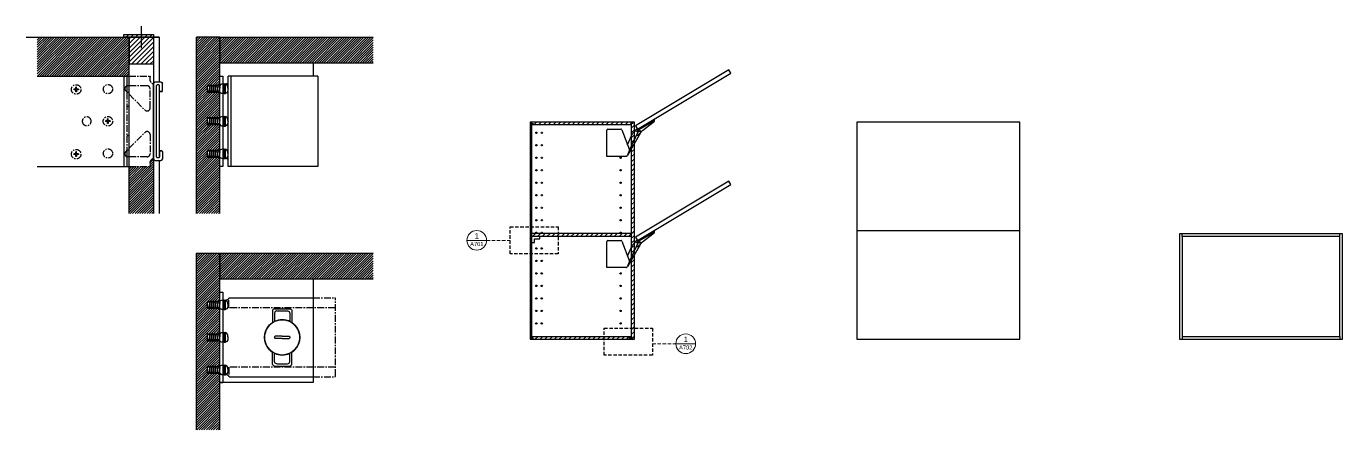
# Model space of a CAD drawing. Header units: millimetres. Extents: x -566 to 5878, y -1053 to 3177.
# Drawn here: x -566.2 to -81.8, y 243.6 to 392.2 of the extents above; entities that cross this region are included whole.
import ezdxf
from ezdxf.enums import TextEntityAlignment as Align

# ---------------------------------------------------------------- set-up
doc = ezdxf.new("R2010")
doc.units = ezdxf.units.MM
doc.header["$MEASUREMENT"] = 0
for name, pattern in [('ACAD_ISO02W100', [15, 12, -3]), ('CENTERX2', [4, 2.5, -0.5, 0.5, -0.5]), ('DASHED2', [0.375, 0.25, -0.125])]:
    doc.linetypes.add(name, pattern=pattern)
doc.layers.add('A-ANNO-SYMB', color=3, linetype='Continuous', lineweight=18)
doc.layers.add('QUOTE', color=3, linetype='Continuous')
doc.styles.get("Standard").update_dxf_attribs({"font": 'Arial.ttf'})
pattern_1 = [(45, (-319.64076, -457.33736), (-0.44194174, 0.44194174), [])]

# ---------------------------------------------------------------- blocks, each defined once
blk = doc.blocks.new('mecc1')
for p, q in [((39.58, 324.42), (39.58, 330.26)), ((39.8, 330.49), (42.72, 330.49)), ((42.93, 330.34), (44.57, 325.85)), ((44.57, 325.77), (44.11, 324.57)), ((43.9, 324.42), (39.58, 324.42))]:
    blk.add_line(p, q)
for centre, radius, start, end in [((39.8, 330.26), 0.223, 90, 180), ((42.72, 330.26), 0.223, 20.0419, 90), ((44.46, 325.81), 0.111, 339.2869, 20.0419), ((43.9, 324.65), 0.223, 270, 339.2869)]:
    blk.add_arc(centre, radius, start, end)
blk = doc.blocks.new('anta')
blk.add_lwpolyline([(92.24, 357.47), (91.47, 358.76), (57.19, 338.14), (57.96, 336.86)], close=True)

msp = doc.modelspace()

# ---------------------------------------------------------------- hatches: boundary and pattern name
h = msp.add_hatch()
h.set_pattern_fill('ANSI31', color=256, scale=0.38, angle=180)
h.set_pattern_definition([(225, (8906.7766, -14136.3927), (0.85312433, -0.85312433), [])])
h.paths.add_polyline_path([(-519.4, 388.18), (-519.4, 378.18), (-528.4, 378.18), (-528.4, 388.18)])
h.paths.add_polyline_path([(-519.4, 389.18), (-519.4, 388.18), (-528.4, 388.18), (-530.4, 388.18), (-530.4, 389.18)])
at = {"linetype": 'ACAD_ISO02W100'}
h = msp.add_hatch(dxfattribs=at)
h.set_pattern_fill('ANSI31', color=256, scale=5)
h.set_pattern_definition(pattern_1)
h.paths.add_polyline_path([(-495.01, 388.18), (-438.59, 388.18), (-438.59, 378.64), (-495.01, 378.64)])
edge = h.paths.add_edge_path()
edge.add_line((-503.59, 388.18), (-495.01, 388.18))
edge.add_line((-495.01, 388.18), (-495.01, 378.64))
edge.add_line((-495.01, 378.64), (-495.01, 370.4))
edge.add_line((-495.01, 370.4), (-499.71, 370.4))
edge.add_line((-499.71, 370.4), (-499.71, 367.93))
edge.add_line((-499.71, 367.93), (-495.01, 367.97))
edge.add_spline(control_points=[(-493.92, 367.52), (-494.44, 367.56), (-495.01, 367.56), (-495.01, 367.97)], knot_values=[0.000042, 0.000042, 0.000042, 0.000042, 0.246236, 0.246236, 0.246236, 0.246236], degree=3, periodic=0)
edge.add_line((-495.01, 367.97), (-495.01, 358.4))
edge.add_line((-495.01, 358.4), (-499.71, 358.4))
edge.add_line((-499.71, 358.4), (-499.71, 355.93))
edge.add_line((-499.71, 355.93), (-495.01, 355.97))
edge.add_spline(control_points=[(-493.92, 355.52), (-494.44, 355.56), (-495.01, 355.56), (-495.01, 355.97)], knot_values=[0.000042, 0.000042, 0.000042, 0.000042, 0.246236, 0.246236, 0.246236, 0.246236], degree=3, periodic=0)
edge.add_line((-495.01, 355.97), (-495.01, 346.4))
edge.add_line((-495.01, 346.4), (-499.71, 346.4))
edge.add_line((-499.71, 346.4), (-499.71, 343.93))
edge.add_line((-499.71, 343.93), (-495.01, 343.97))
edge.add_spline(control_points=[(-493.92, 343.53), (-494.44, 343.56), (-495.01, 343.56), (-495.01, 343.97)], knot_values=[0.000042, 0.000042, 0.000042, 0.000042, 0.246236, 0.246236, 0.246236, 0.246236], degree=3, periodic=0)
edge.add_line((-495.01, 343.97), (-495.01, 323.18))
edge.add_line((-495.01, 323.18), (-503.59, 323.18))
edge.add_line((-503.59, 323.18), (-503.59, 388.18))
h = msp.add_hatch()
h.set_pattern_fill('ANSI31', color=256, scale=10)
h.paths.add_polyline_path([(-380.29, 355.9), (-380.29, 277.9), (-343.49, 277.9), (-343.49, 355.9)], flags=16)
h.paths.add_polyline_path([(-380.79, 356.9), (-380.79, 276.9), (-342.49, 276.9), (-342.49, 356.9)])
h.paths.add_polyline_path([(-380.29, 314.9), (-343.49, 314.9), (-343.49, 315.9), (-380.29, 315.9)], flags=16)
h = msp.add_hatch(dxfattribs=at)
h.set_pattern_fill('ANSI31', color=256, scale=5)
h.set_pattern_definition(pattern_1)
h.paths.add_polyline_path([(-495.01, 308.57), (-438.59, 308.57), (-438.59, 299.04), (-495.01, 299.04)])
edge = h.paths.add_edge_path()
edge.add_line((-503.59, 308.57), (-495.01, 308.57))
edge.add_line((-495.01, 308.57), (-495.01, 299.04))
edge.add_line((-495.01, 299.04), (-495.01, 290.8))
edge.add_line((-495.01, 290.8), (-499.71, 290.8))
edge.add_line((-499.71, 290.8), (-499.71, 288.33))
edge.add_line((-499.71, 288.33), (-495.01, 288.37))
edge.add_spline(control_points=[(-493.92, 287.92), (-494.44, 287.96), (-495.01, 287.96), (-495.01, 288.37)], knot_values=[0.000042, 0.000042, 0.000042, 0.000042, 0.246236, 0.246236, 0.246236, 0.246236], degree=3, periodic=0)
edge.add_line((-495.01, 288.37), (-495.01, 278.8))
edge.add_line((-495.01, 278.8), (-499.71, 278.8))
edge.add_line((-499.71, 278.8), (-499.71, 276.33))
edge.add_line((-499.71, 276.33), (-495.01, 276.37))
edge.add_spline(control_points=[(-493.92, 275.92), (-494.44, 275.96), (-495.01, 275.96), (-495.01, 276.37)], knot_values=[0.000042, 0.000042, 0.000042, 0.000042, 0.246236, 0.246236, 0.246236, 0.246236], degree=3, periodic=0)
edge.add_line((-495.01, 276.37), (-495.01, 266.8))
edge.add_line((-495.01, 266.8), (-499.71, 266.8))
edge.add_line((-499.71, 266.8), (-499.71, 264.33))
edge.add_line((-499.71, 264.33), (-495.01, 264.37))
edge.add_spline(control_points=[(-493.92, 263.92), (-494.44, 263.96), (-495.01, 263.96), (-495.01, 264.37)], knot_values=[0.000042, 0.000042, 0.000042, 0.000042, 0.246236, 0.246236, 0.246236, 0.246236], degree=3, periodic=0)
edge.add_line((-495.01, 264.37), (-495.01, 260.92))
edge.add_line((-495.01, 260.92), (-495.01, 243.57))
edge.add_line((-495.01, 243.57), (-503.59, 243.57))
edge.add_line((-503.59, 243.57), (-503.59, 308.57))
at = {"layer": 'QUOTE', "linetype": 'ACAD_ISO02W100'}
h = msp.add_hatch(dxfattribs=at)
h.set_pattern_fill('ANSI31', scale=5)
h.paths.add_polyline_path([(-528.4, 388.18), (-530.4, 388.18), (-562.21, 388.18), (-562.21, 373.86), (-529.21, 373.86), (-528.4, 373.86)])
h.paths.add_polyline_path([(-519.4, 343.48, 0.507256), (-520.48, 340.52), (-528.4, 340.52), (-528.4, 323.18), (-519.4, 323.18)])

# ---------------------------------------------------------------- linework, layer by layer
for p, q in [((-528.4, 323.18), (-528.4, 388.18)), ((-523.9, 384.18), (-523.9, 392.18)), ((-517.4, 388.18), (-519.4, 388.18)), ((-519.4, 388.18), (-519.4, 323.18)), ((-503.59, 323.18), (-503.59, 388.18)), ((-495.01, 388.18), (-503.59, 388.18)), ((-495.01, 388.18), (-438.59, 388.18)), ((-495.01, 323.18), (-495.01, 388.18)), ((-460.69, 378.64), (-460.69, 373.86)), ((-550.83, 373.86), (-528.4, 373.86)), ((-530.29, 373.86), (-530.29, 343.48)), ((-528.4, 340.52), (-528.4, 373.86)), ((-495.01, 373.86), (-493.92, 373.86)), ((-495.01, 373.86), (-493.92, 373.86)), ((-493.92, 373.86), (-493.92, 343.48)), ((-492.01, 340.52), (-492.01, 373.86)), ((-490.92, 373.86), (-490.92, 343.48)), ((-459.01, 373.86), (-459.01, 340.52)), ((-519.4, 343.23), (-519.4, 371.15)), ((-518.86, 371.69), (-516.69, 371.69)), ((-518.86, 371.69), (-516.69, 371.69)), ((-518.32, 344.04), (-518.32, 370.34)), ((-517.51, 370.61), (-518.05, 370.61)), ((-517.24, 368.38), (-517.24, 370.34)), ((-516.15, 368.38), (-516.15, 371.15)), ((-499.51, 368.32), (-499.51, 370.05)), ((-495.01, 370.15), (-499.41, 370.15)), ((-495.01, 368.22), (-499.41, 368.22)), ((-498.71, 370.3), (-499.19, 368.07)), ((-498.61, 370.3), (-499.09, 368.07)), ((-498.4, 368.22), (-499.06, 368.22)), ((-497.96, 370.3), (-498.44, 368.07)), ((-497.86, 370.3), (-498.34, 368.07)), ((-497.65, 368.22), (-498.3, 368.22)), ((-497.21, 370.3), (-497.68, 368.07)), ((-497.11, 370.3), (-497.58, 368.07)), ((-496.9, 368.22), (-497.55, 368.22)), ((-496.45, 370.3), (-496.93, 368.07)), ((-496.35, 370.3), (-496.83, 368.07)), ((-496.15, 368.22), (-496.8, 368.22)), ((-495.7, 370.3), (-496.18, 368.07)), ((-495.6, 370.3), (-496.08, 368.07)), ((-495.39, 368.22), (-496.05, 368.22)), ((-495.01, 370.03), (-495.43, 368.07)), ((-495.01, 369.57), (-495.33, 368.07)), ((-495.01, 367.97), (-495.01, 370.4)), ((-493.4, 370.93), (-492.96, 370.94)), ((-493.39, 367.44), (-493.39, 370.94)), ((-492.96, 367.44), (-492.96, 370.94)), ((-516.96, 368.11), (-516.42, 368.11)), ((-516.42, 368.11), (-516.96, 368.11)), ((-493.37, 367.44), (-492.96, 367.44)), ((-493.4, 358.93), (-492.96, 358.94)), ((-493.39, 355.44), (-493.39, 358.94)), ((-492.96, 355.44), (-492.96, 358.94)), ((-499.51, 356.32), (-499.51, 358.05)), ((-495.01, 358.15), (-499.41, 358.15)), ((-495.01, 356.22), (-499.41, 356.22)), ((-498.71, 358.3), (-499.19, 356.07)), ((-498.61, 358.3), (-499.09, 356.07)), ((-498.4, 356.22), (-499.06, 356.22)), ((-497.96, 358.3), (-498.44, 356.07)), ((-497.86, 358.3), (-498.34, 356.07)), ((-497.65, 356.22), (-498.3, 356.22)), ((-497.21, 358.3), (-497.68, 356.07)), ((-497.11, 358.3), (-497.58, 356.07)), ((-496.9, 356.22), (-497.55, 356.22)), ((-496.45, 358.3), (-496.93, 356.07)), ((-496.35, 358.3), (-496.83, 356.07)), ((-496.15, 356.22), (-496.8, 356.22)), ((-495.7, 358.3), (-496.18, 356.07)), ((-495.6, 358.3), (-496.08, 356.07)), ((-495.39, 356.22), (-496.05, 356.22)), ((-495.01, 358.03), (-495.43, 356.07)), ((-495.01, 357.57), (-495.33, 356.07)), ((-495.01, 355.97), (-495.01, 358.4)), ((-493.37, 355.44), (-492.96, 355.44)), ((-380.79, 356.9), (-380.79, 276.9)), ((-342.49, 356.9), (-380.79, 356.9)), ((-380.29, 355.9), (-380.29, 356.9)), ((-343.49, 355.9), (-343.49, 356.9)), ((-343.13, 352.64), (-341.81, 354.2)), ((-342.49, 276.9), (-342.49, 356.9)), ((-341.66, 354.27), (-341.28, 354.27)), ((-341.28, 354.27), (-335.16, 357.95)), ((-341.01, 353.93), (-341.13, 354.13)), ((-341.02, 353.63), (-341.07, 353.48)), ((-340.99, 353.75), (-341.02, 353.63)), ((-341.01, 353.93), (-340.99, 353.88)), ((-340.99, 353.88), (-340.99, 353.75)), ((-340.79, 354.04), (-340.91, 354.24)), ((-336.21, 356.77), (-340.79, 354.04)), ((-339.92, 353.44), (-339.53, 353.84)), ((-339.53, 353.84), (-338.38, 354.69)), ((-338.38, 354.69), (-335.2, 357.13)), ((-335.96, 356.9), (-336.21, 356.77)), ((-335.05, 357.4), (-335.96, 356.9)), ((-335.96, 356.9), (-335.96, 356.9)), ((-335.2, 358), (-335.2, 358)), ((-335.2, 357.13), (-335.05, 357.4)), ((-340.26, 352.97), (-345.06, 344.58)), ((-345.02, 348.52), (-343.13, 352.64)), ((-341.07, 353.48), (-344.38, 346.39)), ((-517.24, 346), (-517.24, 344.04)), ((-516.96, 346.27), (-516.42, 346.27)), ((-516.42, 346.27), (-516.96, 346.27)), ((-516.15, 346), (-516.15, 343.23)), ((-499.51, 344.32), (-499.51, 346.05)), ((-495.01, 346.15), (-499.41, 346.15)), ((-495.01, 344.22), (-499.41, 344.22)), ((-498.71, 346.3), (-499.19, 344.07)), ((-498.61, 346.3), (-499.09, 344.07)), ((-498.4, 344.22), (-499.06, 344.22)), ((-497.96, 346.3), (-498.44, 344.07)), ((-497.86, 346.3), (-498.34, 344.07)), ((-497.65, 344.22), (-498.3, 344.22)), ((-497.21, 346.3), (-497.68, 344.07)), ((-497.11, 346.3), (-497.58, 344.07)), ((-496.9, 344.22), (-497.55, 344.22)), ((-496.45, 346.3), (-496.93, 344.07)), ((-496.35, 346.3), (-496.83, 344.07)), ((-496.15, 344.22), (-496.8, 344.22)), ((-495.7, 346.3), (-496.18, 344.07)), ((-495.6, 346.3), (-496.08, 344.07)), ((-495.39, 344.22), (-496.05, 344.22)), ((-495.01, 346.03), (-495.43, 344.07)), ((-495.01, 345.57), (-495.33, 344.07)), ((-495.01, 343.97), (-495.01, 346.4)), ((-493.4, 346.93), (-492.96, 346.94)), ((-493.39, 343.44), (-493.39, 346.94)), ((-492.96, 343.44), (-492.96, 346.94)), ((-562.21, 340.52), (-529.21, 340.52)), ((-550.83, 340.52), (-528.4, 340.52)), ((-530.29, 343.48), (-530.29, 340.52)), ((-518.86, 342.68), (-516.69, 342.68)), ((-517.51, 343.77), (-518.05, 343.77)), ((-493.92, 340.52), (-495.01, 340.52)), ((-493.92, 343.48), (-493.92, 340.52)), ((-493.37, 343.44), (-492.96, 343.44)), ((-459.01, 340.52), (-492.01, 340.52)), ((-490.92, 343.48), (-490.92, 340.52)), ((-377.29, 313.9), (-377.29, 314.9)), ((-341.28, 313.27), (-335.16, 316.95)), ((-336.21, 315.77), (-340.79, 313.04)), ((-338.38, 313.69), (-335.2, 316.13)), ((-335.96, 315.9), (-336.21, 315.77)), ((-335.05, 316.4), (-335.96, 315.9)), ((-335.96, 315.9), (-335.96, 315.9)), ((-335.2, 317), (-335.2, 317)), ((-335.2, 316.13), (-335.05, 316.4)), ((-260.63, 316.9), (-200.63, 316.9)), ((-140.85, 314.7), (-140.85, 315.7)), ((-82.85, 314.7), (-82.85, 315.7)), ((-380.29, 312.55), (-379.29, 312.55)), ((-379.29, 312.55), (-379.29, 313.9)), ((-379.29, 313.9), (-377.29, 313.9)), ((-340.26, 311.97), (-345.06, 303.58)), ((-345.02, 307.52), (-343.13, 311.64)), ((-341.07, 312.48), (-344.38, 305.39)), ((-343.13, 311.64), (-341.81, 313.2)), ((-341.58, 311.15), (-341.67, 311.19)), ((-341.66, 313.27), (-341.28, 313.27)), ((-341.01, 312.93), (-341.13, 313.13)), ((-341.02, 312.63), (-341.07, 312.48)), ((-340.99, 312.75), (-341.02, 312.63)), ((-341.01, 312.93), (-340.99, 312.88)), ((-340.99, 312.88), (-340.99, 312.75)), ((-340.79, 313.04), (-340.91, 313.24)), ((-339.92, 312.44), (-339.53, 312.84)), ((-339.53, 312.84), (-338.38, 313.69)), ((-503.59, 243.57), (-503.59, 308.57)), ((-503.59, 308.57), (-438.59, 308.57)), ((-495.01, 243.57), (-495.01, 308.57)), ((-498.71, 290.7), (-499.19, 288.47)), ((-498.61, 290.7), (-499.09, 288.47)), ((-497.96, 290.7), (-498.44, 288.47)), ((-497.86, 290.7), (-498.34, 288.47)), ((-497.21, 290.7), (-497.68, 288.47)), ((-497.11, 290.7), (-497.58, 288.47)), ((-496.45, 290.7), (-496.93, 288.47)), ((-496.35, 290.7), (-496.83, 288.47)), ((-495.7, 290.7), (-496.18, 288.47)), ((-495.6, 290.7), (-496.08, 288.47)), ((-495.01, 294.26), (-493.92, 294.26)), ((-495.01, 260.92), (-495.01, 294.26)), ((-495.01, 294.26), (-493.92, 294.26)), ((-495.01, 288.37), (-495.01, 290.8)), ((-493.92, 294.26), (-493.92, 263.88)), ((-493.4, 291.33), (-492.96, 291.34)), ((-493.39, 287.84), (-493.39, 291.34)), ((-492.96, 287.84), (-492.96, 291.34)), ((-491.49, 292.09), (-460.69, 292.09)), ((-499.51, 288.72), (-499.51, 290.45)), ((-495.01, 290.55), (-499.41, 290.55)), ((-495.01, 288.62), (-499.41, 288.62)), ((-498.4, 288.62), (-499.06, 288.62)), ((-497.65, 288.62), (-498.3, 288.62)), ((-496.9, 288.62), (-497.55, 288.62)), ((-496.15, 288.62), (-496.8, 288.62)), ((-495.39, 288.62), (-496.05, 288.62)), ((-495.01, 290.43), (-495.43, 288.47)), ((-495.01, 289.97), (-495.33, 288.47)), ((-493.37, 287.84), (-492.96, 287.84)), ((-475.69, 287.33), (-475.69, 282.99)), ((-474.88, 286.52), (-474.88, 283.45)), ((-469.29, 286.52), (-469.29, 283.45)), ((-468.48, 287.33), (-468.48, 282.99)), ((-499.51, 276.72), (-499.51, 278.45)), ((-495.01, 278.55), (-499.41, 278.55)), ((-495.01, 276.62), (-499.41, 276.62)), ((-498.71, 278.7), (-499.19, 276.47)), ((-498.61, 278.7), (-499.09, 276.47)), ((-498.4, 276.62), (-499.06, 276.62)), ((-497.96, 278.7), (-498.44, 276.47)), ((-497.86, 278.7), (-498.34, 276.47)), ((-497.65, 276.62), (-498.3, 276.62)), ((-497.21, 278.7), (-497.68, 276.47)), ((-497.11, 278.7), (-497.58, 276.47)), ((-496.9, 276.62), (-497.55, 276.62)), ((-496.45, 278.7), (-496.93, 276.47)), ((-496.35, 278.7), (-496.83, 276.47)), ((-496.15, 276.62), (-496.8, 276.62)), ((-495.7, 278.7), (-496.18, 276.47)), ((-495.6, 278.7), (-496.08, 276.47)), ((-495.39, 276.62), (-496.05, 276.62)), ((-495.01, 278.43), (-495.43, 276.47)), ((-495.01, 277.97), (-495.33, 276.47)), ((-495.01, 276.37), (-495.01, 278.8)), ((-493.4, 279.33), (-492.96, 279.34)), ((-493.39, 275.84), (-493.39, 279.34)), ((-492.96, 275.84), (-492.96, 279.34)), ((-472.09, 277.99), (-474.64, 277.99)), ((-472.09, 277.99), (-469.53, 277.99)), ((-380.79, 276.9), (-342.49, 276.9)), ((-380.29, 277.9), (-380.29, 276.9)), ((-344.49, 277.4), (-342.99, 277.4)), ((-343.49, 277.9), (-343.49, 276.9)), ((-140.85, 277.9), (-140.85, 276.9)), ((-82.85, 277.9), (-82.85, 276.9)), ((-493.37, 275.84), (-492.96, 275.84)), ((-475.69, 267.84), (-475.69, 272.19)), ((-474.88, 268.66), (-474.88, 271.72)), ((-469.29, 268.66), (-469.29, 271.72)), ((-468.48, 267.84), (-468.48, 272.19)), ((-499.51, 264.72), (-499.51, 266.45)), ((-495.01, 266.55), (-499.41, 266.55)), ((-498.71, 266.7), (-499.19, 264.47)), ((-498.61, 266.7), (-499.09, 264.47)), ((-497.96, 266.7), (-498.44, 264.47)), ((-497.86, 266.7), (-498.34, 264.47)), ((-497.21, 266.7), (-497.68, 264.47)), ((-497.11, 266.7), (-497.58, 264.47)), ((-496.45, 266.7), (-496.93, 264.47)), ((-496.35, 266.7), (-496.83, 264.47)), ((-495.7, 266.7), (-496.18, 264.47)), ((-495.6, 266.7), (-496.08, 264.47)), ((-495.01, 266.43), (-495.43, 264.47)), ((-495.01, 264.37), (-495.01, 266.8)), ((-493.4, 267.33), (-492.96, 267.34)), ((-493.39, 263.84), (-493.39, 267.34)), ((-492.96, 263.84), (-492.96, 267.34)), ((-495.01, 264.62), (-499.41, 264.62)), ((-498.4, 264.62), (-499.06, 264.62)), ((-497.65, 264.62), (-498.3, 264.62)), ((-496.9, 264.62), (-497.55, 264.62)), ((-496.15, 264.62), (-496.8, 264.62)), ((-495.39, 264.62), (-496.05, 264.62)), ((-495.01, 265.97), (-495.33, 264.47)), ((-493.92, 263.88), (-493.92, 260.92)), ((-493.37, 263.84), (-492.96, 263.84)), ((-491.49, 263.08), (-460.69, 263.08)), ((-495.01, 260.92), (-493.92, 260.92)), ((-493.92, 260.92), (-495.01, 260.92))]:
    msp.add_line(p, q)
at = {"linetype": 'CENTERX2'}
for p, q in [((-548.01, 369.04), (-548.76, 369.04)), ((-548.01, 368.79), (-548.76, 368.79)), ((-548.01, 369.04), (-548.01, 369.79)), ((-548.01, 368.04), (-548.01, 368.79)), ((-547.76, 369.04), (-547.76, 369.79)), ((-547.01, 369.04), (-547.76, 369.04)), ((-547.76, 368.04), (-547.76, 368.79)), ((-547.01, 368.79), (-547.76, 368.79)), ((-536.32, 357.31), (-537.07, 357.31)), ((-536.32, 357.06), (-537.07, 357.06)), ((-536.32, 357.31), (-536.32, 358.06)), ((-536.32, 356.31), (-536.32, 357.06)), ((-536.07, 357.31), (-536.07, 358.06)), ((-535.32, 357.31), (-536.07, 357.31)), ((-536.07, 356.31), (-536.07, 357.06)), ((-535.32, 357.06), (-536.07, 357.06)), ((-548.01, 345.19), (-548.76, 345.19)), ((-548.01, 344.94), (-548.76, 344.94)), ((-548.01, 345.19), (-548.01, 345.94)), ((-548.01, 344.19), (-548.01, 344.94)), ((-547.76, 345.19), (-547.76, 345.94)), ((-547.01, 345.19), (-547.76, 345.19)), ((-547.76, 344.19), (-547.76, 344.94)), ((-547.01, 344.94), (-547.76, 344.94))]:
    msp.add_line(p, q, dxfattribs=at)
at = {"linetype": 'ACAD_ISO02W100'}
for p, q in [((-495.01, 370.4), (-499.71, 370.4)), ((-499.71, 370.4), (-499.71, 367.93)), ((-499.71, 367.93), (-495.01, 367.97)), ((-495.01, 358.4), (-499.71, 358.4)), ((-499.71, 358.4), (-499.71, 355.93)), ((-499.71, 355.93), (-495.01, 355.97)), ((-380.55, 356.32), (-379.55, 356.32)), ((-343.93, 356.53), (-342.93, 356.53)), ((-495.01, 346.4), (-499.71, 346.4)), ((-499.71, 346.4), (-499.71, 343.93)), ((-499.71, 343.93), (-495.01, 343.97)), ((-495.01, 290.8), (-499.71, 290.8)), ((-499.71, 290.8), (-499.71, 288.33)), ((-499.71, 288.33), (-495.01, 288.37)), ((-495.01, 278.8), (-499.71, 278.8)), ((-499.71, 278.8), (-499.71, 276.33)), ((-499.71, 276.33), (-495.01, 276.37)), ((-380.55, 277.34), (-379.55, 277.34)), ((-495.01, 266.8), (-499.71, 266.8)), ((-499.71, 266.8), (-499.71, 264.33)), ((-499.71, 264.33), (-495.01, 264.37))]:
    msp.add_line(p, q, dxfattribs=at)
for points in [[(-566.23, 388.18), (-517.4, 388.18), (-517.4, 371.69)], [(-530.4, 388.18), (-530.4, 389.18), (-519.4, 389.18), (-519.4, 388.18)], [(-519.4, 388.18), (-530.4, 388.18)], [(-528.4, 388.18), (-528.4, 378.18)], [(-519.4, 388.18), (-519.4, 378.18)], [(-495.01, 388.18), (-495.01, 378.64)], [(-519.4, 378.18), (-528.4, 378.18)], [(-438.59, 378.64), (-495.01, 378.64)], [(-562.21, 373.86), (-529.21, 373.86)], [(-529.21, 373.86), (-529.21, 367.74)], [(-459.01, 373.86), (-492.01, 373.86)], [(-517.4, 370.58), (-517.4, 343.8)], [(-341.58, 352.15), (-341.52, 352.11), (-341.39, 352.11), (-340.26, 352.97)], [(-529.21, 346.42), (-529.21, 340.52)], [(-533.4, 340.52), (-528.4, 340.52)], [(-517.4, 342.68), (-517.4, 323.18)], [(-495.01, 323.18), (-495.01, 340.52)], [(-487.01, 340.52), (-492.01, 340.52)], [(-341.58, 311.15), (-341.52, 311.11), (-341.39, 311.11), (-340.26, 311.97)], [(-495.01, 308.57), (-495.01, 299.04)], [(-460.69, 299.04), (-460.69, 260.92), (-495.01, 260.92)], [(-438.59, 299.04), (-495.01, 299.04)], [(-474.88, 288.14), (-469.29, 288.14)], [(-474.07, 287.33), (-470.1, 287.33)], [(-474.88, 277.75), (-474.88, 277.43)], [(-472.09, 277.18), (-474.64, 277.18)], [(-472.09, 277.18), (-469.53, 277.18)], [(-469.29, 277.75), (-469.29, 277.43)], [(-474.88, 267.03), (-469.29, 267.03)], [(-474.07, 267.84), (-470.1, 267.84)], [(-495.01, 243.57), (-495.01, 260.92)]]:
    msp.add_lwpolyline(points)
at = {"linetype": 'CENTERX2'}
for points in [[(-528.4, 373.86), (-520.48, 373.86)], [(-548.01, 369.04), (-548.76, 369.04), (-548.76, 368.79)], [(-547.76, 369.04), (-547.76, 369.79), (-548.01, 369.79)], [(-547.76, 368.79), (-547.76, 368.04), (-548.01, 368.04)], [(-547.76, 369.04), (-547.01, 369.04), (-547.01, 368.79)], [(-528.4, 367.74), (-529.21, 367.74), (-529.21, 346.63), (-528.4, 346.63)], [(-528.4, 346.63), (-528.4, 367.74)], [(-528.4, 362.59), (-529.21, 362.59)], [(-536.32, 357.31), (-537.07, 357.31), (-537.07, 357.06)], [(-536.07, 357.31), (-536.07, 358.06), (-536.32, 358.06)], [(-536.07, 357.06), (-536.07, 356.31), (-536.32, 356.31)], [(-536.07, 357.31), (-535.32, 357.31), (-535.32, 357.06)], [(-528.4, 351.79), (-529.21, 351.79)], [(-548.01, 345.19), (-548.76, 345.19), (-548.76, 344.94)], [(-547.76, 345.19), (-547.76, 345.94), (-548.01, 345.94)], [(-547.76, 344.94), (-547.76, 344.19), (-548.01, 344.19)], [(-547.76, 345.19), (-547.01, 345.19), (-547.01, 344.94)], [(-528.4, 340.52), (-520.48, 340.52)], [(-491.76, 288.78), (-491.76, 291.82)], [(-460.69, 292.09), (-452.68, 292.09)], [(-452.41, 263.35), (-452.41, 291.82)], [(-452.68, 288.5), (-491.49, 288.5)], [(-452.68, 266.67), (-491.49, 266.67)], [(-491.76, 266.4), (-491.76, 263.35)], [(-460.69, 263.08), (-452.68, 263.08)]]:
    msp.add_lwpolyline(points, dxfattribs=at)
for points in [[(-528.4, 367.15), (-522.54, 361.29, 0.668179), (-520.7, 362.06), (-520.7, 369.19, 0.414214), (-521.78, 370.27), (-528.91, 370.27, 0.668179), (-529.67, 368.42), (-528.99, 367.74)], [(-528.4, 347.23), (-522.54, 353.08, -0.668179), (-520.7, 352.32), (-520.7, 345.19, -0.414214), (-521.78, 344.11), (-528.91, 344.11, -0.668179), (-529.67, 345.95), (-528.99, 346.63)]]:
    msp.add_lwpolyline(points, format="xyb", dxfattribs=at)
for points in [[(-380.29, 355.9), (-380.29, 277.9), (-343.49, 277.9), (-343.49, 355.9)], [(-260.63, 276.9), (-200.63, 276.9), (-200.63, 356.9), (-260.63, 356.9)], [(-380.29, 314.9), (-343.49, 314.9), (-343.49, 315.9), (-380.29, 315.9)], [(-141.85, 276.9), (-81.85, 276.9), (-81.85, 315.7), (-141.85, 315.7)], [(-140.85, 277.9), (-82.85, 277.9), (-82.85, 314.7), (-140.85, 314.7)]]:
    msp.add_lwpolyline(points, close=True)
at = {"linetype": 'DASHED2', "ltscale": 5}
for points in [[(-388.21, 318.35), (-370.48, 318.35), (-370.48, 308.31), (-388.21, 308.31)], [(-353.57, 281.01), (-335.84, 281.01), (-335.84, 270.97), (-353.57, 270.97)]]:
    msp.add_lwpolyline(points, close=True, dxfattribs=at)
at = {"linetype": 'CENTERX2'}
for centre, radius in [((-547.89, 368.92), 1.75), ((-536.2, 369.04), 1.7), ((-536.2, 357.19), 1.75), ((-547.89, 345.06), 1.75), ((-536.2, 345.34), 1.7)]:
    msp.add_circle(centre, radius, dxfattribs=at)
for centre, radius in [((-341.58, 353.72), 0.371), ((-340.6, 354.51), 0.0831), ((-340.39, 353.51), 0.261), ((-340.35, 354.67), 0.104), ((-338.62, 355.62), 0.0831), ((-337.51, 356.25), 0.0831), ((-335.85, 357.38), 0.0831), ((-335.47, 357.44), 0.0831), ((-378.53, 352.95), 0.25), ((-376.53, 352.95), 0.25), ((-378.53, 348.35), 0.25), ((-378.53, 343.75), 0.25), ((-376.53, 348.35), 0.25), ((-376.53, 343.75), 0.25), ((-347.54, 343.75), 0.25), ((-378.53, 339.15), 0.25), ((-376.53, 339.15), 0.25), ((-347.54, 339.15), 0.25), ((-378.53, 334.55), 0.25), ((-376.53, 334.55), 0.25), ((-347.54, 334.55), 0.25), ((-378.53, 329.95), 0.25), ((-376.53, 329.95), 0.25), ((-347.54, 329.95), 0.25), ((-378.53, 325.35), 0.25), ((-376.53, 325.35), 0.25), ((-347.54, 325.35), 0.25), ((-378.53, 320.75), 0.25), ((-376.53, 320.75), 0.25), ((-347.54, 320.75), 0.25), ((-378.53, 316.15), 0.25), ((-376.53, 316.15), 0.25), ((-347.54, 316.15), 0.25), ((-337.51, 315.25), 0.0831), ((-335.85, 316.38), 0.0831), ((-335.47, 316.44), 0.0831), ((-378.55, 310.35), 0.25), ((-376.55, 310.35), 0.25), ((-341.58, 312.72), 0.371), ((-340.6, 313.51), 0.0831), ((-340.39, 312.51), 0.261), ((-340.35, 313.67), 0.104), ((-338.62, 314.62), 0.0831), ((-378.55, 305.75), 0.25), ((-376.55, 305.75), 0.25), ((-378.55, 301.15), 0.25), ((-376.55, 301.15), 0.25), ((-347.54, 301.15), 0.25), ((-378.56, 296.55), 0.25), ((-378.55, 296.55), 0.25), ((-376.56, 296.55), 0.25), ((-376.55, 296.55), 0.25), ((-347.54, 296.55), 0.25), ((-378.56, 291.95), 0.25), ((-376.56, 291.95), 0.25), ((-347.54, 291.95), 0.25), ((-378.56, 287.35), 0.25), ((-376.56, 287.35), 0.25), ((-347.54, 287.35), 0.25), ((-472.09, 277.59), 6.5), ((-378.56, 282.75), 0.25), ((-376.56, 282.75), 0.25), ((-347.54, 282.75), 0.25)]:
    msp.add_circle(centre, radius)
for centre, radius, start, end in [((-518.86, 372.77), 1.95, 146.3194, 253.9061), ((-544.01, 357.19), 1.62, 0, 180), ((-544.01, 357.19), 1.62, 180, 0), ((-518.86, 341.6), 1.95, 106.0939, 213.6806)]:
    msp.add_arc(centre, radius, start, end, dxfattribs=at)
for centre, radius, start, end in [((-499.41, 370.05), 0.1, 90, 180), ((-499.41, 368.32), 0.1, 180, 270), ((-493.41, 373.51), 2.66, 283.2346, 301.7546), ((-493.37, 367.54), 0.1, 251.7048, 270), ((-499.41, 358.05), 0.1, 90, 180), ((-499.41, 356.32), 0.1, 180, 270), ((-493.37, 355.54), 0.1, 251.7048, 270), ((-341.66, 354.07), 0.2, 90, 139.8872), ((-340.92, 353.99), 0.25, 87.4085, 145.319), ((-335.56, 357.58), 0.54, 340.6748, 43.3978), ((-340.44, 353.46), 0.514, 289.5694, 357.5735), ((-499.41, 346.05), 0.1, 90, 180), ((-499.41, 344.32), 0.1, 180, 270), ((-493.41, 340.86), 2.66, 96.9212, 101.1487), ((-493.37, 343.54), 0.1, 251.7048, 270), ((-493.41, 340.86), 2.66, 58.2447, 76.7652), ((-335.56, 316.58), 0.54, 340.6748, 43.3978), ((-341.66, 313.07), 0.2, 90, 139.8872), ((-340.92, 312.99), 0.25, 87.4085, 145.319), ((-340.44, 312.46), 0.514, 289.5694, 357.5735), ((-493.41, 293.91), 2.66, 258.8516, 263.1259), ((-493.41, 293.91), 2.66, 283.2346, 308.2598), ((-499.41, 290.45), 0.1, 90, 180), ((-499.41, 288.72), 0.1, 180, 270), ((-493.37, 287.94), 0.1, 251.7048, 270), ((-472.09, 277.59), 6.5, 123.7297, 236.2703), ((-472.09, 277.59), 6.5, 64.5149, 115.4851), ((-472.09, 277.59), 6.5, 64.5149, 71.79), ((-472.09, 277.59), 6.5, 303.7297, 56.2703), ((-499.41, 278.45), 0.1, 90, 180), ((-499.41, 276.72), 0.1, 180, 270), ((-493.37, 275.94), 0.1, 251.7048, 270), ((-472.09, 277.59), 6.5, 244.5149, 295.4851), ((-472.09, 277.59), 6.5, 288.21, 295.4851), ((-499.41, 266.45), 0.1, 90, 180), ((-499.41, 264.72), 0.1, 180, 270), ((-493.41, 261.26), 2.66, 96.9212, 101.1487), ((-493.37, 263.94), 0.1, 251.7048, 270), ((-493.41, 261.26), 2.66, 51.7394, 76.7652)]:
    msp.add_arc(centre, radius, start, end)
for points in [[(-519.4, 371.15), (-519.4, 371.41), (-519.11, 371.69), (-518.86, 371.69)], [(-518.32, 370.34), (-518.32, 370.47), (-518.17, 370.61), (-518.05, 370.61)], [(-517.24, 370.34), (-517.24, 370.47), (-517.38, 370.61), (-517.51, 370.61)], [(-517.24, 368.38), (-517.24, 368.25), (-517.09, 368.11), (-516.96, 368.11)], [(-516.69, 371.69), (-516.44, 371.69), (-516.15, 371.41), (-516.15, 371.15)], [(-516.42, 368.11), (-516.3, 368.11), (-516.15, 368.25), (-516.15, 368.38)], [(-498.71, 370.3), (-498.7, 370.34), (-498.6, 370.34), (-498.61, 370.3)], [(-497.96, 370.3), (-497.95, 370.34), (-497.85, 370.34), (-497.86, 370.3)], [(-497.21, 370.3), (-497.2, 370.34), (-497.1, 370.34), (-497.11, 370.3)], [(-496.45, 370.3), (-496.45, 370.34), (-496.35, 370.34), (-496.35, 370.3)], [(-495.7, 370.3), (-495.69, 370.34), (-495.59, 370.34), (-495.6, 370.3)], [(-493.4, 370.93), (-493.94, 370.76), (-495.01, 370.97), (-495.01, 370.4)], [(-492.01, 369.19), (-492.01, 369.19), (-491.99, 370.94), (-492.96, 370.94)], [(-492.01, 369.19), (-492.01, 369.19), (-491.99, 367.44), (-492.96, 367.44)], [(-499.19, 368.07), (-499.2, 368.04), (-499.1, 368.04), (-499.09, 368.07)], [(-498.44, 368.07), (-498.44, 368.04), (-498.34, 368.04), (-498.34, 368.07)], [(-497.68, 368.07), (-497.69, 368.04), (-497.59, 368.04), (-497.58, 368.07)], [(-496.93, 368.07), (-496.94, 368.04), (-496.84, 368.04), (-496.83, 368.07)], [(-496.18, 368.07), (-496.19, 368.04), (-496.09, 368.04), (-496.08, 368.07)], [(-495.43, 368.07), (-495.43, 368.04), (-495.33, 368.04), (-495.33, 368.07)], [(-495.01, 367.97), (-495.01, 367.41), (-493.94, 367.62), (-493.4, 367.44)], [(-493.4, 358.93), (-493.94, 358.76), (-495.01, 358.97), (-495.01, 358.4)], [(-492.01, 357.19), (-492.01, 357.19), (-491.99, 358.94), (-492.96, 358.94)], [(-499.19, 356.07), (-499.2, 356.04), (-499.1, 356.04), (-499.09, 356.07)], [(-498.71, 358.3), (-498.7, 358.34), (-498.6, 358.34), (-498.61, 358.3)], [(-498.44, 356.07), (-498.44, 356.04), (-498.34, 356.04), (-498.34, 356.07)], [(-497.96, 358.3), (-497.95, 358.34), (-497.85, 358.34), (-497.86, 358.3)], [(-497.68, 356.07), (-497.69, 356.04), (-497.59, 356.04), (-497.58, 356.07)], [(-497.21, 358.3), (-497.2, 358.34), (-497.1, 358.34), (-497.11, 358.3)], [(-496.93, 356.07), (-496.94, 356.04), (-496.84, 356.04), (-496.83, 356.07)], [(-496.45, 358.3), (-496.45, 358.34), (-496.35, 358.34), (-496.35, 358.3)], [(-496.18, 356.07), (-496.19, 356.04), (-496.09, 356.04), (-496.08, 356.07)], [(-495.7, 358.3), (-495.69, 358.34), (-495.59, 358.34), (-495.6, 358.3)], [(-495.43, 356.07), (-495.43, 356.04), (-495.33, 356.04), (-495.33, 356.07)], [(-495.01, 355.97), (-495.01, 355.41), (-493.94, 355.62), (-493.4, 355.44)], [(-492.01, 357.19), (-492.01, 357.19), (-491.99, 355.44), (-492.96, 355.44)], [(-518.32, 344.04), (-518.32, 343.91), (-518.17, 343.77), (-518.05, 343.77)], [(-517.24, 344.04), (-517.24, 343.91), (-517.38, 343.77), (-517.51, 343.77)], [(-517.24, 346), (-517.24, 346.13), (-517.09, 346.27), (-516.96, 346.27)], [(-516.42, 346.27), (-516.3, 346.27), (-516.15, 346.13), (-516.15, 346)], [(-499.19, 344.07), (-499.2, 344.04), (-499.1, 344.04), (-499.09, 344.07)], [(-498.71, 346.3), (-498.7, 346.34), (-498.6, 346.34), (-498.61, 346.3)], [(-498.44, 344.07), (-498.44, 344.04), (-498.34, 344.04), (-498.34, 344.07)], [(-497.96, 346.3), (-497.95, 346.34), (-497.85, 346.34), (-497.86, 346.3)], [(-497.68, 344.07), (-497.69, 344.04), (-497.59, 344.04), (-497.58, 344.07)], [(-497.21, 346.3), (-497.2, 346.34), (-497.1, 346.34), (-497.11, 346.3)], [(-496.93, 344.07), (-496.94, 344.04), (-496.84, 344.04), (-496.83, 344.07)], [(-496.45, 346.3), (-496.45, 346.34), (-496.35, 346.34), (-496.35, 346.3)], [(-496.18, 344.07), (-496.19, 344.04), (-496.09, 344.04), (-496.08, 344.07)], [(-495.7, 346.3), (-495.69, 346.34), (-495.59, 346.34), (-495.6, 346.3)], [(-495.43, 344.07), (-495.43, 344.04), (-495.33, 344.04), (-495.33, 344.07)], [(-493.4, 346.93), (-493.94, 346.76), (-495.01, 346.97), (-495.01, 346.4)], [(-495.01, 343.97), (-495.01, 343.41), (-493.94, 343.62), (-493.4, 343.44)], [(-492.01, 345.19), (-492.01, 345.19), (-491.99, 346.94), (-492.96, 346.94)], [(-492.01, 345.19), (-492.01, 345.19), (-491.99, 343.44), (-492.96, 343.44)], [(-519.4, 343.23), (-519.4, 342.97), (-519.11, 342.68), (-518.86, 342.68)], [(-516.69, 342.68), (-516.44, 342.68), (-516.15, 342.97), (-516.15, 343.23)], [(-498.71, 290.7), (-498.7, 290.74), (-498.6, 290.74), (-498.61, 290.7)], [(-497.96, 290.7), (-497.95, 290.74), (-497.85, 290.74), (-497.86, 290.7)], [(-497.21, 290.7), (-497.2, 290.74), (-497.1, 290.74), (-497.11, 290.7)], [(-496.45, 290.7), (-496.45, 290.74), (-496.35, 290.74), (-496.35, 290.7)], [(-495.7, 290.7), (-495.69, 290.74), (-495.59, 290.74), (-495.6, 290.7)], [(-493.4, 291.33), (-493.94, 291.16), (-495.01, 291.36), (-495.01, 290.8)], [(-492.01, 289.59), (-492.01, 289.59), (-491.99, 291.34), (-492.96, 291.34)], [(-491.76, 291.82), (-491.76, 291.95), (-491.62, 292.09), (-491.49, 292.09)], [(-452.41, 291.82), (-452.41, 291.95), (-452.56, 292.09), (-452.68, 292.09)], [(-499.19, 288.47), (-499.2, 288.44), (-499.1, 288.44), (-499.09, 288.47)], [(-498.44, 288.47), (-498.44, 288.44), (-498.34, 288.44), (-498.34, 288.47)], [(-497.68, 288.47), (-497.69, 288.44), (-497.59, 288.44), (-497.58, 288.47)], [(-496.93, 288.47), (-496.94, 288.44), (-496.84, 288.44), (-496.83, 288.47)], [(-496.18, 288.47), (-496.19, 288.44), (-496.09, 288.44), (-496.08, 288.47)], [(-495.43, 288.47), (-495.43, 288.44), (-495.33, 288.44), (-495.33, 288.47)], [(-495.01, 288.37), (-495.01, 287.81), (-493.94, 288.02), (-493.4, 287.84)], [(-492.01, 289.59), (-492.01, 289.59), (-491.99, 287.84), (-492.96, 287.84)], [(-474.88, 288.14), (-475.26, 288.14), (-475.69, 287.71), (-475.69, 287.33)], [(-474.07, 287.33), (-474.45, 287.33), (-474.88, 286.9), (-474.88, 286.52)], [(-470.1, 287.33), (-469.72, 287.33), (-469.29, 286.9), (-469.29, 286.52)], [(-469.29, 288.14), (-468.91, 288.14), (-468.48, 287.71), (-468.48, 287.33)], [(-499.19, 276.47), (-499.2, 276.44), (-499.1, 276.44), (-499.09, 276.47)], [(-498.71, 278.7), (-498.7, 278.74), (-498.6, 278.74), (-498.61, 278.7)], [(-498.44, 276.47), (-498.44, 276.44), (-498.34, 276.44), (-498.34, 276.47)], [(-497.96, 278.7), (-497.95, 278.74), (-497.85, 278.74), (-497.86, 278.7)], [(-497.68, 276.47), (-497.69, 276.44), (-497.59, 276.44), (-497.58, 276.47)], [(-497.21, 278.7), (-497.2, 278.74), (-497.1, 278.74), (-497.11, 278.7)], [(-496.93, 276.47), (-496.94, 276.44), (-496.84, 276.44), (-496.83, 276.47)], [(-496.45, 278.7), (-496.45, 278.74), (-496.35, 278.74), (-496.35, 278.7)], [(-496.18, 276.47), (-496.19, 276.44), (-496.09, 276.44), (-496.08, 276.47)], [(-495.7, 278.7), (-495.69, 278.74), (-495.59, 278.74), (-495.6, 278.7)], [(-495.43, 276.47), (-495.43, 276.44), (-495.33, 276.44), (-495.33, 276.47)], [(-493.4, 279.33), (-493.94, 279.16), (-495.01, 279.37), (-495.01, 278.8)], [(-495.01, 276.37), (-495.01, 275.81), (-493.94, 276.02), (-493.4, 275.84)], [(-492.01, 277.59), (-492.01, 277.59), (-491.99, 279.34), (-492.96, 279.34)], [(-492.01, 277.59), (-492.01, 277.59), (-491.99, 275.84), (-492.96, 275.84)], [(-474.88, 277.75), (-474.88, 277.86), (-474.75, 277.99), (-474.64, 277.99)], [(-474.88, 277.43), (-474.88, 277.31), (-474.75, 277.18), (-474.64, 277.18)], [(-469.29, 277.75), (-469.29, 277.86), (-469.42, 277.99), (-469.53, 277.99)], [(-469.29, 277.43), (-469.29, 277.31), (-469.42, 277.18), (-469.53, 277.18)], [(-498.71, 266.7), (-498.7, 266.74), (-498.6, 266.74), (-498.61, 266.7)], [(-497.96, 266.7), (-497.95, 266.74), (-497.85, 266.74), (-497.86, 266.7)], [(-497.21, 266.7), (-497.2, 266.74), (-497.1, 266.74), (-497.11, 266.7)], [(-496.45, 266.7), (-496.45, 266.74), (-496.35, 266.74), (-496.35, 266.7)], [(-495.7, 266.7), (-495.69, 266.74), (-495.59, 266.74), (-495.6, 266.7)], [(-493.4, 267.33), (-493.94, 267.16), (-495.01, 267.37), (-495.01, 266.8)], [(-492.01, 265.59), (-492.01, 265.59), (-491.99, 267.34), (-492.96, 267.34)], [(-474.88, 267.03), (-475.26, 267.03), (-475.69, 267.46), (-475.69, 267.84)], [(-474.07, 267.84), (-474.45, 267.84), (-474.88, 268.27), (-474.88, 268.66)], [(-470.1, 267.84), (-469.72, 267.84), (-469.29, 268.27), (-469.29, 268.66)], [(-469.29, 267.03), (-468.91, 267.03), (-468.48, 267.46), (-468.48, 267.84)], [(-499.19, 264.47), (-499.2, 264.44), (-499.1, 264.44), (-499.09, 264.47)], [(-498.44, 264.47), (-498.44, 264.44), (-498.34, 264.44), (-498.34, 264.47)], [(-497.68, 264.47), (-497.69, 264.44), (-497.59, 264.44), (-497.58, 264.47)], [(-496.93, 264.47), (-496.94, 264.44), (-496.84, 264.44), (-496.83, 264.47)], [(-496.18, 264.47), (-496.19, 264.44), (-496.09, 264.44), (-496.08, 264.47)], [(-495.43, 264.47), (-495.43, 264.44), (-495.33, 264.44), (-495.33, 264.47)], [(-495.01, 264.37), (-495.01, 263.81), (-493.94, 264.02), (-493.4, 263.84)], [(-492.01, 265.59), (-492.01, 265.59), (-491.99, 263.84), (-492.96, 263.84)], [(-491.49, 263.08), (-491.62, 263.08), (-491.76, 263.23), (-491.76, 263.35)], [(-452.68, 263.08), (-452.56, 263.08), (-452.41, 263.23), (-452.41, 263.35)]]:
    msp.add_open_spline(points, degree=3)
for points in [[(-491.49, 288.5), (-491.62, 288.5), (-491.76, 288.65), (-491.76, 288.78)], [(-452.68, 288.5), (-452.56, 288.5), (-452.41, 288.65), (-452.41, 288.78)], [(-491.76, 266.4), (-491.76, 266.53), (-491.62, 266.67), (-491.49, 266.67)], [(-452.41, 266.4), (-452.41, 266.53), (-452.56, 266.67), (-452.68, 266.67)]]:
    msp.add_open_spline(points, degree=3, dxfattribs=at)
at = {"layer": 'A-ANNO-SYMB', "linetype": 'Continuous'}
for p, q in [((-404.09, 313.33), (-396.84, 313.33)), ((-327.21, 275.22), (-319.97, 275.22))]:
    msp.add_line(p, q, dxfattribs=at)
at = {"layer": 'A-ANNO-SYMB', "linetype": 'DASHED2', "ltscale": 5}
for p, q in [((-396.84, 313.33), (-388.21, 313.33)), ((-335.84, 275.22), (-327.21, 275.22))]:
    msp.add_line(p, q, dxfattribs=at)
at = {"layer": 'A-ANNO-SYMB', "linetype": 'Continuous'}
for centre in [(-400.46, 313.33), (-323.59, 275.22)]:
    msp.add_circle(centre, 3.62, dxfattribs=at)

# ---------------------------------------------------------------- block references
for p in [(-399.24, 17.41), (-399.24, -23.59)]:
    msp.add_blockref('anta', p)
at = {"xscale": 1.654965260202731, "yscale": 1.654965260202731, "zscale": 1.654965260202731}
for p in [(-418.09, -192.64), (-418.09, -233.64)]:
    msp.add_blockref('mecc1', p, dxfattribs=at)

# ---------------------------------------------------------------- texts
at = {"layer": 'A-ANNO-SYMB', "linetype": 'Continuous'}
for tag, text, height, p in [('1', 'A301', 2, (-400.46, 315.97)), ('A701', 'A', 1.5, (-400.46, 312.73)), ('1', 'A301', 2, (-323.59, 277.85)), ('A702', 'A', 1.5, (-323.59, 274.62))]:
    msp.add_attdef(tag, text=text, height=height, dxfattribs=at).set_placement(p, align=Align.TOP_CENTER)

doc.saveas('drawing.dxf')
